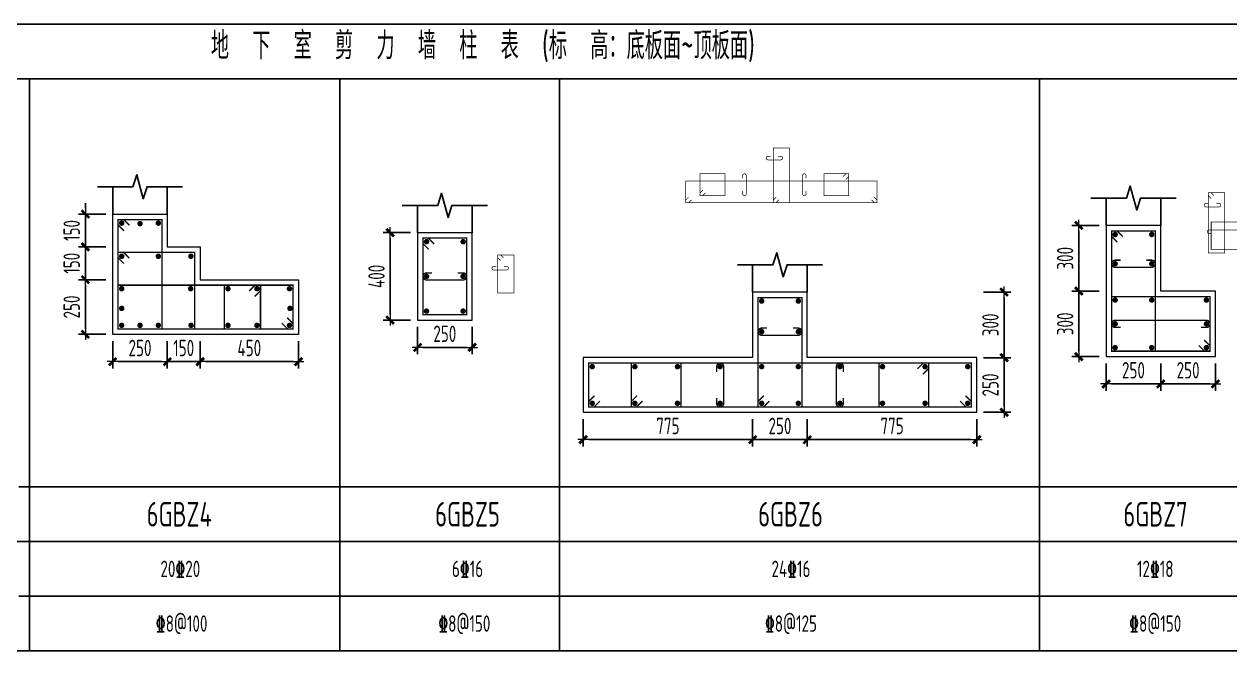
# Model space of a CAD drawing. Extents: x 292423 to 376523, y 106557 to 361882.
# Drawn here: x 321798 to 343859, y 139914 to 151380 of the extents above; entities that cross this region are included whole.
import ezdxf
from ezdxf.enums import TextEntityAlignment as Align

# ---------------------------------------------------------------- set-up
doc = ezdxf.new("R2010")
doc.units = 0
doc.header["$LTSCALE"] = 1000
doc.layers.get('0').update_dxf_attribs({"linetype": 'CONTINUOUS'})
doc.layers.get('Defpoints').update_dxf_attribs({"linetype": 'CONTINUOUS'})
for name, color, linetype in [('Note', 7, 'CONTINUOUS'), ('TAB', 7, 'CONTINUOUS'), ('THIN', 7, 'CONTINUOUS')]:
    doc.layers.add(name, color=color, linetype=linetype)
for name, color, linetype, lineweight in [('REIN', 6, 'CONTINUOUS', 18), ('Z-柱大样外框', 7, 'ByLayer', 18), ('Z-详图标注', 3, 'CONTINUOUS', 18)]:
    doc.layers.add(name, color=color, linetype=linetype, lineweight=lineweight)
doc.styles.get("Standard").update_dxf_attribs({"font": 'tssdeng.shx', "width": 0.7, "bigfont": 'tssdchn.shx'})
doc.styles.add('TCCAD_Dimension', font='Tssdeng.shx', dxfattribs={"width": 0.7, "bigfont": 'tssdchn.shx'})
doc.dimstyles.new('TCCAD_25_100', dxfattribs={"dimtxt": 300, "dimasz": 100, "dimexe": 125, "dimexo": 125, "dimgap": 100, "dimtad": 1, "dimdec": 0, "dimlfac": 0.25, "dimzin": 0, "dimdsep": 46, "dimtxsty": 'TCCAD_Dimension', "dimblk": '_TCDBK25_100', "dimcen": 0, "dimclrt": 7, "dimadec": 0, "dimazin": 0, "dimtfac": 1, "dimtdec": 0, "dimtix": 1, "dimtmove": 2, "dimatfit": 3, "dimfxl": 1, "dimtolj": 1, "dimtzin": 0, "dimarcsym": 0})

# ---------------------------------------------------------------- blocks, each defined once
blk = doc.blocks.new('_TCDBK25_100')
blk.add_line((-1, 0), (1, 0))
at = {"const_width": 0.5}
blk.add_lwpolyline([(-0.7, -0.7), (0.7, 0.7)], dxfattribs=at)
blk = doc.blocks.new('*D134')
at = {"layer": 'Defpoints', "color": 0}
for p in [(328995, 145965), (329995, 145965), (329995, 145465)]:
    blk.add_point(p, dxfattribs=at)
at = {"layer": 'Z-详图标注', "color": 0, "lineweight": -2}
for p, q in [((328995, 145840), (328995, 145340)), ((329995, 145840), (329995, 145340)), ((329095, 145465), (329895, 145465))]:
    blk.add_line(p, q, dxfattribs=at)
at = {"layer": 'Z-详图标注', "color": 0, "lineweight": -2, "xscale": 100, "yscale": 100, "zscale": 100, "rotation": 180}
blk.add_blockref('_TCDBK25_100', (328995, 145465), dxfattribs=at)
at = {"layer": 'Z-详图标注', "color": 0, "lineweight": -2, "xscale": 100, "yscale": 100, "zscale": 100}
blk.add_blockref('_TCDBK25_100', (329995, 145465), dxfattribs=at)
at = {"layer": 'Z-详图标注', "color": 7, "insert": (329495, 145715), "char_height": 300, "attachment_point": 5, "style": 'TCCAD_Dimension'}
blk.add_mtext('\\A1;250', dxfattribs=at)
blk = doc.blocks.new('*D135')
at = {"layer": 'Defpoints', "color": 0}
for p in [(328495, 147565), (328995, 147565), (328995, 145965)]:
    blk.add_point(p, dxfattribs=at)
at = {"layer": 'Z-详图标注', "color": 0, "lineweight": -2}
for p, q in [((328870, 147565), (328370, 147565)), ((328495, 146065), (328495, 147465)), ((328870, 145965), (328370, 145965))]:
    blk.add_line(p, q, dxfattribs=at)
at = {"layer": 'Z-详图标注', "color": 0, "lineweight": -2, "xscale": 100, "yscale": 100, "zscale": 100}
for p, rotation in [((328495, 147565), 90), ((328495, 145965), 270)]:
    blk.add_blockref('_TCDBK25_100', p, dxfattribs=dict(at, rotation=rotation))
at = {"layer": 'Z-详图标注', "color": 7, "insert": (328245, 146765), "char_height": 300, "attachment_point": 5, "rotation": 90, "style": 'TCCAD_Dimension'}
blk.add_mtext('\\A1;400', dxfattribs=at)
blk = doc.blocks.new('*D140')
at = {"layer": 'Defpoints', "color": 0}
for p in [(332027, 144278), (335127, 144278), (335127, 143778)]:
    blk.add_point(p, dxfattribs=at)
at = {"layer": 'Z-详图标注', "color": 0, "lineweight": -2}
for p, q in [((332027, 144153), (332027, 143653)), ((335127, 144153), (335127, 143653)), ((332127, 143778), (335027, 143778))]:
    blk.add_line(p, q, dxfattribs=at)
at = {"layer": 'Z-详图标注', "color": 0, "lineweight": -2, "xscale": 100, "yscale": 100, "zscale": 100, "rotation": 180}
blk.add_blockref('_TCDBK25_100', (332027, 143778), dxfattribs=at)
at = {"layer": 'Z-详图标注', "color": 0, "lineweight": -2, "xscale": 100, "yscale": 100, "zscale": 100}
blk.add_blockref('_TCDBK25_100', (335127, 143778), dxfattribs=at)
at = {"layer": 'Z-详图标注', "color": 7, "insert": (333577, 144028), "char_height": 300, "attachment_point": 5, "style": 'TCCAD_Dimension'}
blk.add_mtext('\\A1;775', dxfattribs=at)
blk = doc.blocks.new('*D141')
at = {"layer": 'Defpoints', "color": 0}
for p in [(335127, 144278), (336127, 144278), (336127, 143778)]:
    blk.add_point(p, dxfattribs=at)
at = {"layer": 'Z-详图标注', "color": 0, "lineweight": -2}
for p, q in [((335127, 144153), (335127, 143653)), ((336127, 144153), (336127, 143653)), ((335227, 143778), (336027, 143778))]:
    blk.add_line(p, q, dxfattribs=at)
at = {"layer": 'Z-详图标注', "color": 0, "lineweight": -2, "xscale": 100, "yscale": 100, "zscale": 100, "rotation": 180}
blk.add_blockref('_TCDBK25_100', (335127, 143778), dxfattribs=at)
at = {"layer": 'Z-详图标注', "color": 0, "lineweight": -2, "xscale": 100, "yscale": 100, "zscale": 100}
blk.add_blockref('_TCDBK25_100', (336127, 143778), dxfattribs=at)
at = {"layer": 'Z-详图标注', "color": 7, "insert": (335627, 144028), "char_height": 300, "attachment_point": 5, "style": 'TCCAD_Dimension'}
blk.add_mtext('\\A1;250', dxfattribs=at)
blk = doc.blocks.new('*D142')
at = {"layer": 'Defpoints', "color": 0}
for p in [(336127, 144278), (339228, 144278), (339228, 143778)]:
    blk.add_point(p, dxfattribs=at)
at = {"layer": 'Z-详图标注', "color": 0, "lineweight": -2}
for p, q in [((336127, 144153), (336127, 143653)), ((339228, 144153), (339228, 143653)), ((336227, 143778), (339128, 143778))]:
    blk.add_line(p, q, dxfattribs=at)
at = {"layer": 'Z-详图标注', "color": 0, "lineweight": -2, "xscale": 100, "yscale": 100, "zscale": 100, "rotation": 180}
blk.add_blockref('_TCDBK25_100', (336127, 143778), dxfattribs=at)
at = {"layer": 'Z-详图标注', "color": 0, "lineweight": -2, "xscale": 100, "yscale": 100, "zscale": 100}
blk.add_blockref('_TCDBK25_100', (339228, 143778), dxfattribs=at)
at = {"layer": 'Z-详图标注', "color": 7, "insert": (337678, 144028), "char_height": 300, "attachment_point": 5, "style": 'TCCAD_Dimension'}
blk.add_mtext('\\A1;775', dxfattribs=at)
blk = doc.blocks.new('*D143')
at = {"layer": 'Defpoints', "color": 0}
for p in [(339228, 145278), (339728, 145278), (339228, 144278)]:
    blk.add_point(p, dxfattribs=at)
at = {"layer": 'Z-详图标注', "color": 0, "lineweight": -2}
for p, q in [((339353, 145278), (339853, 145278)), ((339728, 144378), (339728, 145178)), ((339353, 144278), (339853, 144278))]:
    blk.add_line(p, q, dxfattribs=at)
at = {"layer": 'Z-详图标注', "color": 0, "lineweight": -2, "xscale": 100, "yscale": 100, "zscale": 100}
for p, rotation in [((339728, 145278), 90), ((339728, 144278), 270)]:
    blk.add_blockref('_TCDBK25_100', p, dxfattribs=dict(at, rotation=rotation))
at = {"layer": 'Z-详图标注', "color": 7, "insert": (339478, 144778), "char_height": 300, "attachment_point": 5, "rotation": 90, "style": 'TCCAD_Dimension'}
blk.add_mtext('\\A1;250', dxfattribs=at)
blk = doc.blocks.new('*D144')
at = {"layer": 'Defpoints', "color": 0}
for p in [(339228, 146478), (339728, 146478), (339228, 145278)]:
    blk.add_point(p, dxfattribs=at)
at = {"layer": 'Z-详图标注', "color": 0, "lineweight": -2}
for p, q in [((339353, 146478), (339853, 146478)), ((339728, 145378), (339728, 146378)), ((339353, 145278), (339853, 145278))]:
    blk.add_line(p, q, dxfattribs=at)
at = {"layer": 'Z-详图标注', "color": 0, "lineweight": -2, "xscale": 100, "yscale": 100, "zscale": 100}
for p, rotation in [((339728, 146478), 90), ((339728, 145278), 270)]:
    blk.add_blockref('_TCDBK25_100', p, dxfattribs=dict(at, rotation=rotation))
at = {"layer": 'Z-详图标注', "color": 7, "insert": (339478, 145878), "char_height": 300, "attachment_point": 5, "rotation": 90, "style": 'TCCAD_Dimension'}
blk.add_mtext('\\A1;300', dxfattribs=at)
blk = doc.blocks.new('*D155')
at = {"layer": 'Defpoints', "color": 0}
for p in [(341594, 147697), (341094, 146497), (341594, 146497)]:
    blk.add_point(p, dxfattribs=at)
at = {"layer": 'Z-详图标注', "color": 0, "lineweight": -2}
for p, q in [((341469, 147697), (340969, 147697)), ((341094, 147597), (341094, 146597)), ((341469, 146497), (340969, 146497))]:
    blk.add_line(p, q, dxfattribs=at)
at = {"layer": 'Z-详图标注', "color": 0, "lineweight": -2, "xscale": 100, "yscale": 100, "zscale": 100}
for p, rotation in [((341094, 147697), 90), ((341094, 146497), 270)]:
    blk.add_blockref('_TCDBK25_100', p, dxfattribs=dict(at, rotation=rotation))
at = {"layer": 'Z-详图标注', "color": 7, "insert": (340844, 147097), "char_height": 300, "attachment_point": 5, "rotation": 90, "style": 'TCCAD_Dimension'}
blk.add_mtext('\\A1;300', dxfattribs=at)
blk = doc.blocks.new('*D156')
at = {"layer": 'Defpoints', "color": 0}
for p in [(341594, 146497), (341094, 145297), (341594, 145297)]:
    blk.add_point(p, dxfattribs=at)
at = {"layer": 'Z-详图标注', "color": 0, "lineweight": -2}
for p, q in [((341469, 146497), (340969, 146497)), ((341094, 146397), (341094, 145397)), ((341469, 145297), (340969, 145297))]:
    blk.add_line(p, q, dxfattribs=at)
at = {"layer": 'Z-详图标注', "color": 0, "lineweight": -2, "xscale": 100, "yscale": 100, "zscale": 100}
for p, rotation in [((341094, 146497), 90), ((341094, 145297), 270)]:
    blk.add_blockref('_TCDBK25_100', p, dxfattribs=dict(at, rotation=rotation))
at = {"layer": 'Z-详图标注', "color": 7, "insert": (340844, 145897), "char_height": 300, "attachment_point": 5, "rotation": 90, "style": 'TCCAD_Dimension'}
blk.add_mtext('\\A1;300', dxfattribs=at)
blk = doc.blocks.new('*D157')
at = {"layer": 'Defpoints', "color": 0}
for p in [(341594, 145297), (342594, 145297), (342594, 144797)]:
    blk.add_point(p, dxfattribs=at)
at = {"layer": 'Z-详图标注', "color": 0, "lineweight": -2}
for p, q in [((341594, 145172), (341594, 144672)), ((342594, 145172), (342594, 144672)), ((341694, 144797), (342494, 144797))]:
    blk.add_line(p, q, dxfattribs=at)
at = {"layer": 'Z-详图标注', "color": 0, "lineweight": -2, "xscale": 100, "yscale": 100, "zscale": 100, "rotation": 180}
blk.add_blockref('_TCDBK25_100', (341594, 144797), dxfattribs=at)
at = {"layer": 'Z-详图标注', "color": 0, "lineweight": -2, "xscale": 100, "yscale": 100, "zscale": 100}
blk.add_blockref('_TCDBK25_100', (342594, 144797), dxfattribs=at)
at = {"layer": 'Z-详图标注', "color": 7, "insert": (342094, 145047), "char_height": 300, "attachment_point": 5, "style": 'TCCAD_Dimension'}
blk.add_mtext('\\A1;250', dxfattribs=at)
blk = doc.blocks.new('*D158')
at = {"layer": 'Defpoints', "color": 0}
for p in [(342594, 145297), (343594, 145297), (343594, 144797)]:
    blk.add_point(p, dxfattribs=at)
at = {"layer": 'Z-详图标注', "color": 0, "lineweight": -2}
for p, q in [((342594, 145172), (342594, 144672)), ((343594, 145172), (343594, 144672)), ((342694, 144797), (343494, 144797))]:
    blk.add_line(p, q, dxfattribs=at)
at = {"layer": 'Z-详图标注', "color": 0, "lineweight": -2, "xscale": 100, "yscale": 100, "zscale": 100, "rotation": 180}
blk.add_blockref('_TCDBK25_100', (342594, 144797), dxfattribs=at)
at = {"layer": 'Z-详图标注', "color": 0, "lineweight": -2, "xscale": 100, "yscale": 100, "zscale": 100}
blk.add_blockref('_TCDBK25_100', (343594, 144797), dxfattribs=at)
at = {"layer": 'Z-详图标注', "color": 7, "insert": (343094, 145047), "char_height": 300, "attachment_point": 5, "style": 'TCCAD_Dimension'}
blk.add_mtext('\\A1;250', dxfattribs=at)
blk = doc.blocks.new('*D167')
at = {"layer": 'Defpoints', "color": 0}
for p in [(323418, 147905, 0), (322918, 147305), (323418, 147305, 0)]:
    blk.add_point(p, dxfattribs=at)
at = {"layer": 'Z-详图标注', "color": 0, "lineweight": -2}
for p, q in [((322918, 148005), (322918, 148105)), ((323293, 147905), (322793, 147905)), ((322918, 147905), (322918, 147305)), ((323293, 147305), (322793, 147305)), ((322918, 147205), (322918, 147105))]:
    blk.add_line(p, q, dxfattribs=at)
at = {"layer": 'Z-详图标注', "color": 0, "lineweight": -2, "xscale": 100, "yscale": 100, "zscale": 100}
for p, rotation in [((322918, 147905), 270), ((322918, 147305), 90)]:
    blk.add_blockref('_TCDBK25_100', p, dxfattribs=dict(at, rotation=rotation))
at = {"layer": 'Z-详图标注', "color": 7, "insert": (322668, 147605), "char_height": 300, "attachment_point": 5, "rotation": 90, "style": 'TCCAD_Dimension'}
blk.add_mtext('\\A1;150', dxfattribs=at)
blk = doc.blocks.new('*D168')
at = {"layer": 'Defpoints', "color": 0}
for p in [(323418, 146705), (322918, 145705), (323418, 145705)]:
    blk.add_point(p, dxfattribs=at)
at = {"layer": 'Z-详图标注', "color": 0, "lineweight": -2}
for p, q in [((323293, 146705), (322793, 146705)), ((322918, 146605), (322918, 145805)), ((323293, 145705), (322793, 145705))]:
    blk.add_line(p, q, dxfattribs=at)
at = {"layer": 'Z-详图标注', "color": 0, "lineweight": -2, "xscale": 100, "yscale": 100, "zscale": 100}
for p, rotation in [((322918, 146705), 90), ((322918, 145705), 270)]:
    blk.add_blockref('_TCDBK25_100', p, dxfattribs=dict(at, rotation=rotation))
at = {"layer": 'Z-详图标注', "color": 7, "insert": (322668, 146205), "char_height": 300, "attachment_point": 5, "rotation": 90, "style": 'TCCAD_Dimension'}
blk.add_mtext('\\A1;250', dxfattribs=at)
blk = doc.blocks.new('*D169')
at = {"layer": 'Defpoints', "color": 0}
for p in [(323418, 145705), (324418, 145705), (324418, 145205)]:
    blk.add_point(p, dxfattribs=at)
at = {"layer": 'Z-详图标注', "color": 0, "lineweight": -2}
for p, q in [((323418, 145580), (323418, 145080)), ((324418, 145580), (324418, 145080)), ((323518, 145205), (324318, 145205))]:
    blk.add_line(p, q, dxfattribs=at)
at = {"layer": 'Z-详图标注', "color": 0, "lineweight": -2, "xscale": 100, "yscale": 100, "zscale": 100, "rotation": 180}
blk.add_blockref('_TCDBK25_100', (323418, 145205), dxfattribs=at)
at = {"layer": 'Z-详图标注', "color": 0, "lineweight": -2, "xscale": 100, "yscale": 100, "zscale": 100}
blk.add_blockref('_TCDBK25_100', (324418, 145205), dxfattribs=at)
at = {"layer": 'Z-详图标注', "color": 7, "insert": (323918, 145455), "char_height": 300, "attachment_point": 5, "style": 'TCCAD_Dimension'}
blk.add_mtext('\\A1;250', dxfattribs=at)
blk = doc.blocks.new('*D170')
at = {"layer": 'Defpoints', "color": 0}
for p in [(324418, 145705, 0), (325018, 145705, 0), (325018, 145205)]:
    blk.add_point(p, dxfattribs=at)
at = {"layer": 'Z-详图标注', "color": 0, "lineweight": -2}
for p, q in [((324418, 145580), (324418, 145080)), ((325018, 145580), (325018, 145080)), ((324318, 145205), (324218, 145205)), ((324418, 145205), (325018, 145205)), ((325118, 145205), (325218, 145205))]:
    blk.add_line(p, q, dxfattribs=at)
at = {"layer": 'Z-详图标注', "color": 0, "lineweight": -2, "xscale": 100, "yscale": 100, "zscale": 100}
blk.add_blockref('_TCDBK25_100', (324418, 145205), dxfattribs=at)
at = {"layer": 'Z-详图标注', "color": 0, "lineweight": -2, "xscale": 100, "yscale": 100, "zscale": 100, "rotation": 180}
blk.add_blockref('_TCDBK25_100', (325018, 145205), dxfattribs=at)
at = {"layer": 'Z-详图标注', "color": 7, "insert": (324718, 145455), "char_height": 300, "attachment_point": 5, "style": 'TCCAD_Dimension'}
blk.add_mtext('\\A1;150', dxfattribs=at)
blk = doc.blocks.new('*D177')
at = {"layer": 'Defpoints', "color": 0}
for p in [(325018, 145705, 0), (326818, 145705, 0), (326818, 145205)]:
    blk.add_point(p, dxfattribs=at)
at = {"layer": 'Z-详图标注', "color": 0, "lineweight": -2}
for p, q in [((325018, 145580), (325018, 145080)), ((326818, 145580), (326818, 145080)), ((325118, 145205), (326718, 145205))]:
    blk.add_line(p, q, dxfattribs=at)
at = {"layer": 'Z-详图标注', "color": 0, "lineweight": -2, "xscale": 100, "yscale": 100, "zscale": 100, "rotation": 180}
blk.add_blockref('_TCDBK25_100', (325018, 145205), dxfattribs=at)
at = {"layer": 'Z-详图标注', "color": 0, "lineweight": -2, "xscale": 100, "yscale": 100, "zscale": 100}
blk.add_blockref('_TCDBK25_100', (326818, 145205), dxfattribs=at)
at = {"layer": 'Z-详图标注', "color": 7, "insert": (325918, 145455), "char_height": 300, "attachment_point": 5, "style": 'TCCAD_Dimension'}
blk.add_mtext('\\A1;450', dxfattribs=at)
blk = doc.blocks.new('*D178')
at = {"layer": 'Defpoints', "color": 0}
for p in [(323418, 147305, 0), (322918, 146705), (323418, 146705, 0)]:
    blk.add_point(p, dxfattribs=at)
at = {"layer": 'Z-详图标注', "color": 0, "lineweight": -2}
for p, q in [((322918, 147405), (322918, 147505)), ((323293, 147305), (322793, 147305)), ((322918, 147305), (322918, 146705)), ((323293, 146705), (322793, 146705)), ((322918, 146605), (322918, 146505))]:
    blk.add_line(p, q, dxfattribs=at)
at = {"layer": 'Z-详图标注', "color": 0, "lineweight": -2, "xscale": 100, "yscale": 100, "zscale": 100}
for p, rotation in [((322918, 147305), 270), ((322918, 146705), 90)]:
    blk.add_blockref('_TCDBK25_100', p, dxfattribs=dict(at, rotation=rotation))
at = {"layer": 'Z-详图标注', "color": 7, "insert": (322668, 147005), "char_height": 300, "attachment_point": 5, "rotation": 90, "style": 'TCCAD_Dimension'}
blk.add_mtext('\\A1;150', dxfattribs=at)

msp = doc.modelspace()

# ---------------------------------------------------------------- linework, layer by layer
at = {"layer": 'REIN', "color": 6}
for points, const_width in [([(335591.9, 148962), (335641.9, 148962, -1), (335641.9, 148897), (335406.9, 148897, -1), (335406.9, 148962), (335456.9, 148962)], 12.5), ([(334944.3, 148559.5), (334944.3, 148609.5, -1), (335009.3, 148609.5), (335009.3, 148274.5, -1), (334944.3, 148274.5), (334944.3, 148324.5)], 12.5), ([(336104.5, 148324.5), (336104.5, 148274.5, -1), (336039.5, 148274.5), (336039.5, 148609.5, -1), (336104.5, 148609.5), (336104.5, 148559.5)], 12.5), ([(343607.7, 148100.5), (343657.7, 148100.5, -1), (343657.7, 148035.5), (343422.7, 148035.5, -1), (343422.7, 148100.5), (343472.7, 148100.5)], 12.5), ([(343526.2, 147550.8), (343476.2, 147550.8, -1), (343476.2, 147615.8), (344211.2, 147615.8, -1), (344211.2, 147550.8), (344161.2, 147550.8)], 12.5), ([(330575.2, 146946.9), (330625.2, 146946.9, -1), (330625.2, 146881.9), (330390.2, 146881.9, -1), (330390.2, 146946.9), (330440.2, 146946.9)], 12.5), ([(342329.2, 147061.7), (342429.2, 147061.7, -1), (342429.2, 146931.7), (341759.2, 146931.7, -1), (341759.2, 147061.7), (341859.2, 147061.7)], 25), ([(329730.1, 146829.7), (329830.1, 146829.7, -1), (329830.1, 146699.7), (329160.1, 146699.7, -1), (329160.1, 146829.7), (329260.1, 146829.7)], 25), ([(335862.3, 145818.1), (335962.3, 145818.1, -1), (335962.3, 145688.1), (335292.3, 145688.1, -1), (335292.3, 145818.1), (335392.3, 145818.1)], 25), ([(341859.2, 145831.7), (341759.2, 145831.7, -1), (341759.2, 145961.7), (343429.2, 145961.7, -1), (343429.2, 145831.7), (343329.2, 145831.7)], 25), ([(334467.1, 145013.1), (334467.1, 145113.1, -1), (334597.1, 145113.1), (334597.1, 144443.1, -1), (334467.1, 144443.1), (334467.1, 144543.1)], 25), ([(336787.5, 144543.1), (336787.5, 144443.1, -1), (336657.5, 144443.1), (336657.5, 145113.1, -1), (336787.5, 145113.1), (336787.5, 145013.1)], 25)]:
    msp.add_lwpolyline(points, format="xyb", dxfattribs=dict(at, const_width=const_width))
at = {"layer": 'REIN', "color": 210}
for points, const_width in [([(335607.5, 148165), (335554.5, 148112), (335504.5, 148112), (335504.5, 149112), (335804.5, 149112), (335804.5, 148112), (335504.5, 148112), (335504.5, 148162), (335557.5, 148215)], 12.5), ([(334007.2, 148165), (333954.1, 148112), (333904.1, 148112), (333904.1, 148512), (337404.8, 148512), (337404.8, 148112), (333904.1, 148112), (333904.1, 148162), (333957.2, 148215)], 12.5), ([(337351.8, 148215), (337404.8, 148162), (337404.8, 148112), (335504.5, 148112), (335504.5, 148512), (337404.8, 148512), (337404.8, 148112), (337354.8, 148112), (337301.8, 148165)], 12.5), ([(343515.7, 148192.5), (343462.7, 148245.5), (343462.7, 148295.5), (343762.7, 148295.5), (343762.7, 147195.5), (343462.7, 147195.5), (343462.7, 148295.5), (343512.7, 148295.5), (343565.7, 148242.5)], 12.5), ([(323624.2, 147598.5), (323518.1, 147704.5), (323518.1, 147804.5), (324318.1, 147804.5), (324318.1, 145804.5), (323518.1, 145804.5), (323518.1, 147804.5), (323618.1, 147804.5), (323724.2, 147698.5)], 25), ([(341800.3, 147390.6), (341694.2, 147496.7), (341694.2, 147596.7), (342494.2, 147596.7), (342494.2, 145396.7), (341694.2, 145396.7), (341694.2, 147596.7), (341794.2, 147596.7), (341900.3, 147490.6)], 25), ([(344263.2, 147363.9), (344316.2, 147310.8), (344316.2, 147260.8), (343516.2, 147260.8), (343516.2, 147760.8), (344316.2, 147760.8), (344316.2, 147260.8), (344266.2, 147260.8), (344213.2, 147313.9)], 12.5), ([(329201.2, 147258.6), (329095.1, 147364.7), (329095.1, 147464.7), (329895.1, 147464.7), (329895.1, 146064.7), (329095.1, 146064.7), (329095.1, 147464.7), (329195.1, 147464.7), (329301.2, 147358.6)], 25), ([(323624.2, 146998.5), (323518.1, 147104.5), (323518.1, 147204.5), (324918.1, 147204.5), (324918.1, 145804.5), (323518.1, 145804.5), (323518.1, 147204.5), (323618.1, 147204.5), (323724.2, 147098.5)], 25), ([(330516.6, 147055.5), (330463.6, 147108.5), (330463.6, 147158.5), (330763.6, 147158.5), (330763.6, 146458.5), (330463.6, 146458.5), (330463.6, 147158.5), (330513.6, 147158.5), (330566.6, 147105.5)], 12.5), ([(326612, 146010.6), (326718.1, 145904.5), (326718.1, 145804.5), (323518.1, 145804.5), (323518.1, 146604.5), (326718.1, 146604.5), (326718.1, 145804.5), (326618.1, 145804.5), (326512, 145910.6)], 25), ([(335433.4, 144484.1), (335327.3, 144378.1), (335227.3, 144378.1), (335227.3, 146378.1), (336027.3, 146378.1), (336027.3, 144378.1), (335227.3, 144378.1), (335227.3, 144478.1), (335333.4, 144584.1)], 25), ([(343388.2, 145602.8), (343494.2, 145496.7), (343494.2, 145396.7), (341694.2, 145396.7), (341694.2, 146396.7), (343494.2, 146396.7), (343494.2, 145396.7), (343394.2, 145396.7), (343288.2, 145502.8)], 25), ([(332332.7, 144484.1), (332226.6, 144378.1), (332126.6, 144378.1), (332126.6, 145178.1), (339128, 145178.1), (339128, 144378.1), (332126.6, 144378.1), (332126.6, 144478.1), (332232.7, 144584.1)], 25), ([(339021.9, 144584.1), (339128, 144478.1), (339128, 144378.1), (335227.3, 144378.1), (335227.3, 145178.1), (339128, 145178.1), (339128, 144378.1), (339028, 144378.1), (338921.9, 144484.1)], 25)]:
    msp.add_lwpolyline(points, dxfattribs=dict(at, const_width=const_width))
at = {"layer": 'REIN', "color": 6}
for points, const_width in [([(334267.2, 148295), (334214.2, 148242), (334164.2, 148242), (334164.2, 148642), (334619.3, 148642), (334619.3, 148242), (334164.2, 148242), (334164.2, 148292), (334217.2, 148345)], 12.5), ([(336781.6, 148589), (336834.7, 148642), (336884.7, 148642), (336884.7, 148242), (336429.6, 148242), (336429.6, 148642), (336884.7, 148642), (336884.7, 148592), (336831.6, 148539)], 12.5), ([(325916.4, 146498.5), (326022.5, 146604.5), (326122.5, 146604.5), (326122.5, 145804.5), (325461.4, 145804.5), (325461.4, 146604.5), (326122.5, 146604.5), (326122.5, 146504.5), (326016.4, 146398.5)], 25), ([(333112.9, 144484.1), (333006.8, 144378.1), (332906.8, 144378.1), (332906.8, 145178.1), (333817, 145178.1), (333817, 144378.1), (332906.8, 144378.1), (332906.8, 144478.1), (333012.9, 144584.1)], 25), ([(338141.7, 145072), (338247.8, 145178.1), (338347.8, 145178.1), (338347.8, 144378.1), (337437.6, 144378.1), (337437.6, 145178.1), (338347.8, 145178.1), (338347.8, 145078.1), (338241.7, 144972)], 25)]:
    msp.add_lwpolyline(points, dxfattribs=dict(at, const_width=const_width))
at = {"layer": 'REIN', "color": 6, "const_width": 50}
for points in [[(323558.1, 147739.5, 1), (323608.1, 147739.5, 1)], [(323894.9, 147729.6, 1), (323944.9, 147729.6, 1)], [(324228.1, 147739.5, 1), (324278.1, 147739.5, 1)], [(329135.1, 147399.7, 1), (329185.1, 147399.7, 1)], [(329805.1, 147399.7, 1), (329855.1, 147399.7, 1)], [(341734.2, 147531.7, 1), (341784.2, 147531.7, 1)], [(342404.2, 147531.7, 1), (342454.2, 147531.7, 1)], [(323558.1, 147133.4, 1), (323608.1, 147133.4, 1)], [(324228.1, 147133.4, 1), (324278.1, 147133.4, 1)], [(324824.3, 147133.4, 1), (324874.3, 147133.4, 1)], [(341734.2, 146996.7, 1), (341784.2, 146996.7, 1)], [(342404.2, 146996.7, 1), (342454.2, 146996.7, 1)], [(329135.1, 146764.7, 1), (329185.1, 146764.7, 1)], [(329805.1, 146764.7, 1), (329855.1, 146764.7, 1)], [(323558.1, 146539.5, 1), (323608.1, 146539.5, 1)], [(324820.7, 146539.5, 1), (324870.7, 146539.5, 1)], [(325501.4, 146539.5, 1), (325551.4, 146539.5, 1)], [(326032.5, 146539.5, 1), (326082.5, 146539.5, 1)], [(326628.1, 146539.5, 1), (326678.1, 146539.5, 1)], [(335267.3, 146313.1, 1), (335317.3, 146313.1, 1)], [(335937.3, 146313.1, 1), (335987.3, 146313.1, 1)], [(341734.2, 146331.7, 1), (341784.2, 146331.7, 1)], [(342404.2, 146331.7, 1), (342454.2, 146331.7, 1)], [(343404.2, 146331.7, 1), (343454.2, 146331.7, 1)], [(323558.1, 146179.2, 1), (323608.1, 146179.2, 1)], [(326637.2, 146179.2, 1), (326687.2, 146179.2, 1)], [(329135.1, 146129.7, 1), (329185.1, 146129.7, 1)], [(329805.1, 146129.7, 1), (329855.1, 146129.7, 1)], [(323558.1, 145869.5, 1), (323608.1, 145869.5, 1)], [(323894.9, 145869.5, 1), (323944.9, 145869.5, 1)], [(324228.1, 145869.5, 1), (324278.1, 145869.5, 1)], [(324828.2, 145869.5, 1), (324878.2, 145869.5, 1)], [(325501.4, 145869.5, 1), (325551.4, 145869.5, 1)], [(326032.5, 145869.5, 1), (326082.5, 145869.5, 1)], [(326628.1, 145869.5, 1), (326678.1, 145869.5, 1)], [(341734.2, 145896.7, 1), (341784.2, 145896.7, 1)], [(343404.2, 145896.7, 1), (343454.2, 145896.7, 1)], [(335267.3, 145753.1, 1), (335317.3, 145753.1, 1)], [(335937.3, 145753.1, 1), (335987.3, 145753.1, 1)], [(341734.2, 145461.7, 1), (341784.2, 145461.7, 1)], [(342404.2, 145461.7, 1), (342454.2, 145461.7, 1)], [(343404.2, 145461.7, 1), (343454.2, 145461.7, 1)], [(332166.6, 145113.1, 1), (332216.6, 145113.1, 1)], [(332946.8, 145113.1, 1), (332996.8, 145113.1, 1)], [(333727, 145113.1, 1), (333777, 145113.1, 1)], [(334507.1, 145113.1, 1), (334557.1, 145113.1, 1)], [(335267.3, 145113.1, 1), (335317.3, 145113.1, 1)], [(335937.3, 145113.1, 1), (335987.3, 145113.1, 1)], [(336697.5, 145113.1, 1), (336747.5, 145113.1, 1)], [(337477.6, 145113.1, 1), (337527.6, 145113.1, 1)], [(338257.8, 145113.1, 1), (338307.8, 145113.1, 1)], [(339038, 145113.1, 1), (339088, 145113.1, 1)], [(332166.6, 144443.1, 1), (332216.6, 144443.1, 1)], [(332946.8, 144443.1, 1), (332996.8, 144443.1, 1)], [(333727, 144443.1, 1), (333777, 144443.1, 1)], [(334507.1, 144443.1, 1), (334557.1, 144443.1, 1)], [(335267.3, 144443.1, 1), (335317.3, 144443.1, 1)], [(335937.3, 144443.1, 1), (335987.3, 144443.1, 1)], [(336697.5, 144443.1, 1), (336747.5, 144443.1, 1)], [(337477.6, 144443.1, 1), (337527.6, 144443.1, 1)], [(338257.8, 144443.1, 1), (338307.8, 144443.1, 1)], [(339038, 144443.1, 1), (339088, 144443.1, 1)]]:
    msp.add_lwpolyline(points, format="xyb", close=True, dxfattribs=at)
at = {"layer": 'TAB'}
for p, q in [((308544.2, 151380.3), (340377.4, 151380.3)), ((340377.4, 151380.3), (350252.1, 151380.3)), ((340377.4, 150380.3), (308544.2, 150380.3)), ((321895.2, 150380.3), (321895.2, 139913.6)), ((327573.5, 150380.3), (327573.5, 139913.6)), ((331593.6, 141913.6), (331593.6, 150380.3)), ((331593.6, 150380.3), (331593.6, 139913.6)), ((344989.3, 150380.3), (340377.4, 150380.3)), ((340377.4, 150380.3), (350252.1, 150380.3)), ((340377.4, 150380.3), (340377.4, 139913.6)), ((340377.4, 150380.3), (340377.4, 139913.6)), ((321700.4, 142913.6), (340377.4, 142913.6)), ((340377.4, 142913.6), (350252.1, 142913.6)), ((340377.4, 142913.6), (350252.1, 142913.6)), ((313700.4, 141913.6), (367939, 141913.6)), ((321700.4, 140913.6), (340377.4, 140913.6)), ((340377.4, 140913.6), (350252.1, 140913.6)), ((340377.4, 139913.6), (308544.2, 139913.6)), ((350252.1, 139913.6), (340377.4, 139913.6))]:
    msp.add_line(p, q, dxfattribs=at)
at = {"layer": 'THIN'}
for p, q in [((323418.1, 148404.5), (323418.1, 147904.5)), ((324418.1, 148404.5), (324418.1, 147904.5)), ((328995.1, 148064.7), (328995.1, 147564.7)), ((329995.1, 148064.7), (329995.1, 147564.7)), ((341594.2, 148196.7), (341594.2, 147696.7)), ((342594.2, 148196.7), (342594.2, 147696.7)), ((335127.3, 146978.1), (335127.3, 146478.1)), ((336127.3, 146978.1), (336127.3, 146478.1))]:
    msp.add_line(p, q, dxfattribs=at)
for points in [[(323138.1, 148404.5), (323788.1, 148404.5), (323858.1, 148624.5), (323978.1, 148184.5), (324048.1, 148404.5), (324698.1, 148404.5)], [(328715.1, 148064.7), (329365.1, 148064.7), (329435.1, 148284.7), (329555.1, 147844.7), (329625.1, 148064.7), (330275.1, 148064.7)], [(341314.2, 148196.7), (341964.2, 148196.7), (342034.2, 148416.7), (342154.2, 147976.7), (342224.2, 148196.7), (342874.2, 148196.7)], [(334847.3, 146978.1), (335497.3, 146978.1), (335567.3, 147198.1), (335687.3, 146758.1), (335757.3, 146978.1), (336407.3, 146978.1)]]:
    msp.add_lwpolyline(points, dxfattribs=at)
at = {"layer": 'Z-柱大样外框'}
for points in [[(324418.1, 147304.5), (325018.1, 147304.5), (325018.1, 146704.5), (326818.1, 146704.5), (326818.1, 145704.5), (323418.1, 145704.5), (323418.1, 147904.5), (324418.1, 147904.5)], [(341594.2, 147696.7), (341594.2, 145296.7), (343594.2, 145296.7), (343594.2, 146496.7), (342594.2, 146496.7), (342594.2, 147696.7), (341594.2, 147696.7)], [(328995.1, 147564.7), (328995.1, 145964.7), (329995.1, 145964.7), (329995.1, 147564.7), (328995.1, 147564.7)], [(332026.6, 145278.1), (332026.6, 144278.1), (339228, 144278.1), (339228, 145278.1), (336127.3, 145278.1), (336127.3, 146478.1), (335127.3, 146478.1), (335127.3, 145278.1), (332026.6, 145278.1)]]:
    msp.add_lwpolyline(points, close=True, dxfattribs=at)

# ---------------------------------------------------------------- texts
at = {"layer": 'Note', "color": 7, "width": 0.7}
msp.add_text('地  下  室  剪  力  墙  柱  表  (标  高：底板面~顶板面)', height=500, dxfattribs=at).set_placement((330190.8, 150991.1, 0), align=Align.MIDDLE)
at = {"layer": 'TAB', "width": 0.7}
for s, height, p in [('6GBZ4', 450, (324636.8, 142413.6)), ('6GBZ5', 450, (329910.6, 142413.6)), ('6GBZ6', 450, (335819.9, 142413.6)), ('6GBZ7', 450, (342497.1, 142413.6)), ('20%%13220', 300, (324656.2, 141413.6)), ('6%%13216', 300, (329910.6, 141413.6)), ('24%%13216', 300, (335828.4, 141413.6)), ('12%%13218', 300, (342493, 141413.6)), ('%%1328@100', 300, (324679.9, 140413.6)), ('%%1328@150', 300, (329852.5, 140413.6)), ('%%1328@125', 300, (335828.4, 140413.6)), ('%%1328@150', 300, (342493, 140413.6))]:
    msp.add_text(s, height=height, dxfattribs=at).set_placement(p, align=Align.MIDDLE_CENTER)

# ---------------------------------------------------------------- dimensions: what is measured, and where the dimension line sits
at = {"layer": 'Z-详图标注'}
for base, p1, p2, angle, picture, middle in [((322918.1, 147304.5), (323418.1, 147904.5, 0), (323418.1, 147304.5, 0), 270, '*D167', (322668.1, 147604.5)), ((328495.1, 147564.7), (328995.1, 145964.7), (328995.1, 147564.7), 90, '*D135', (328245.1, 146764.7)), ((341094.2, 146496.7), (341594.2, 147696.7), (341594.2, 146496.7), 270, '*D155', (340844.2, 147096.7)), ((322918.1, 146704.5), (323418.1, 147304.5, 0), (323418.1, 146704.5, 0), 270, '*D178', (322668.1, 147004.5)), ((322918.1, 145704.5), (323418.1, 146704.5), (323418.1, 145704.5), 270, '*D168', (322668.1, 146204.5)), ((339728, 146478.1), (339228, 145278.1), (339228, 146478.1), 90, '*D144', (339478, 145878.1)), ((341094.2, 145296.7), (341594.2, 146496.7), (341594.2, 145296.7), 270, '*D156', (340844.2, 145896.7)), ((339728, 145278.1), (339228, 144278.1), (339228, 145278.1), 90, '*D143', (339478, 144778.1))]:
    dim = msp.add_linear_dim(base=base, p1=p1, p2=p2, angle=angle, dimstyle='TCCAD_25_100', dxfattribs=at)
    dim.commit()
    dim.dimension.update_dxf_attribs({"geometry": picture, "text_midpoint": middle})
for base, p1, p2, picture, middle in [((329995.1, 145464.7), (328995.1, 145964.7), (329995.1, 145964.7), '*D134', (329495.1, 145714.7)), ((324418.1, 145204.5), (323418.1, 145704.5), (324418.1, 145704.5), '*D169', (323918.1, 145454.5)), ((325018.1, 145204.5), (324418.1, 145704.5, 0), (325018.1, 145704.5, 0), '*D170', (324718.1, 145454.5)), ((326818.1, 145204.5), (325018.1, 145704.5, 0), (326818.1, 145704.5, 0), '*D177', (325918.1, 145454.5)), ((342594.2, 144796.7), (341594.2, 145296.7), (342594.2, 145296.7), '*D157', (342094.2, 145046.7)), ((343594.2, 144796.7), (342594.2, 145296.7), (343594.2, 145296.7), '*D158', (343094.2, 145046.7)), ((335127.3, 143778.1), (332026.6, 144278.1), (335127.3, 144278.1), '*D140', (333577, 144028.1)), ((336127.3, 143778.1), (335127.3, 144278.1), (336127.3, 144278.1), '*D141', (335627.3, 144028.1)), ((339228, 143778.1), (336127.3, 144278.1), (339228, 144278.1), '*D142', (337677.6, 144028.1))]:
    dim = msp.add_linear_dim(base=base, p1=p1, p2=p2, dimstyle='TCCAD_25_100', dxfattribs=at)
    dim.commit()
    dim.dimension.update_dxf_attribs({"geometry": picture, "text_midpoint": middle})

doc.saveas('drawing.dxf')
